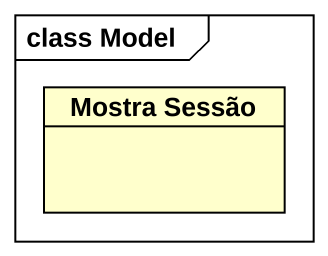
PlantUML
@startuml
mainframe class Model
hide circle
hide empty members
class "Mostra Sessão" as Mostra_Sessão
@enduml
